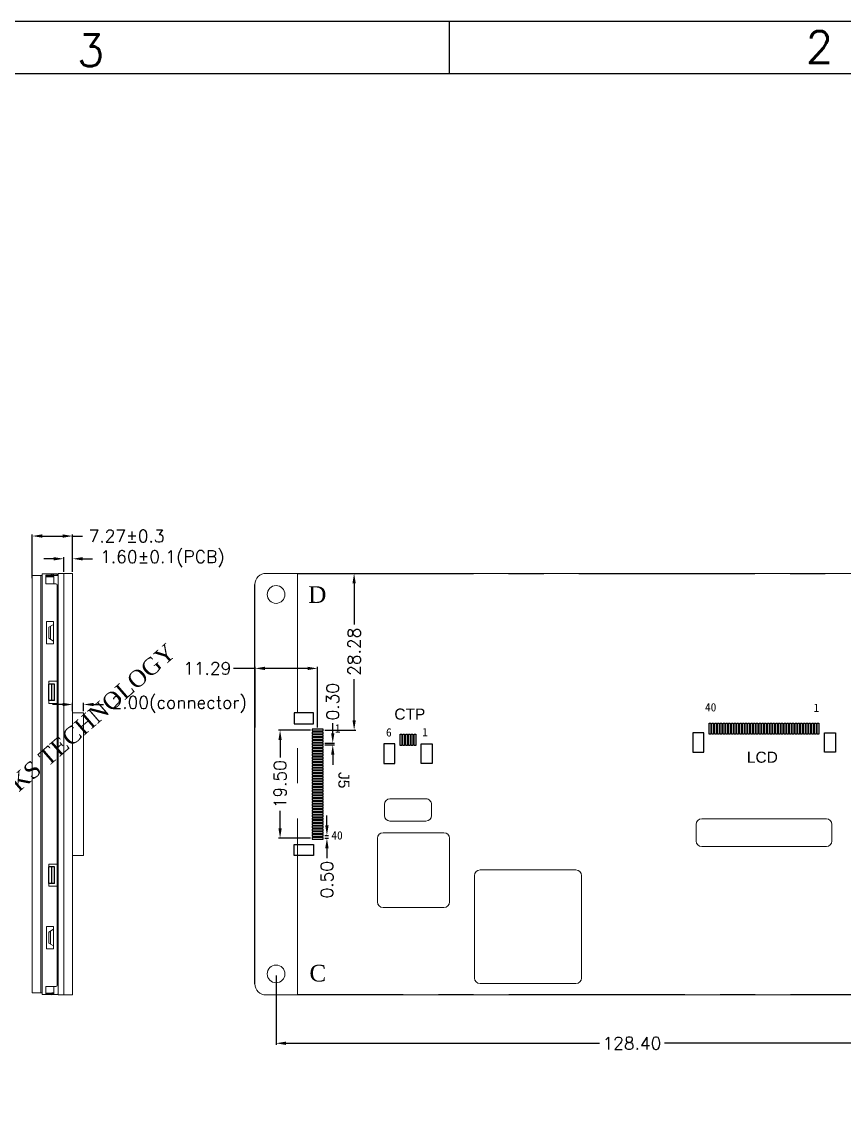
# Model space of a CAD drawing. Extents: x 837 to 1376, y 72 to 453.
# Drawn here: x 1039.5 to 1188, y 258.5 to 453.5 of the extents above; entities that cross this region are included whole.
import ezdxf
from ezdxf.enums import TextEntityAlignment as Align

# ---------------------------------------------------------------- set-up
doc = ezdxf.new("R2010")
doc.units = 0
doc.header["$MEASUREMENT"] = 0
doc.linetypes.add('CENTER', pattern=[50.8, 31.75, -6.35, 6.35, -6.35])
doc.layers.get('0').update_dxf_attribs({"linetype": 'CONTINUOUS'})
doc.layers.get('Defpoints').update_dxf_attribs({"linetype": 'CONTINUOUS', "lineweight": 9})
for name, color, linetype, lineweight in [('BZ-Bottom', 5, 'CONTINUOUS', 13), ('BZ-Top', 181, 'CONTINUOUS', 9), ('dim', 4, 'CONTINUOUS', 9), ('Sensor', 6, 'CONTINUOUS', 0), ('双面胶', 3, 'CONTINUOUS', 0)]:
    doc.layers.add(name, color=color, linetype=linetype, lineweight=lineweight)
doc.styles.add('ROMANS', font='romans.shx')
doc.styles.get("Standard").update_dxf_attribs({"font": 'arial.ttf', "width": 1.5})
doc.styles.add('样式 1', font='arial.ttf')
doc.dimstyles.new('lcm111', dxfattribs={"dimscale": 1.5, "dimtxt": 1.5, "dimasz": 1.2, "dimexe": 0.2, "dimexo": 0.2, "dimgap": 0.3, "dimtad": 0, "dimzin": 1, "dimdsep": 46, "dimtxsty": 'ROMANS', "dimcen": 0, "dimadec": 0, "dimazin": 0, "dimtfac": 1, "dimtofl": 0, "dimtmove": 0, "dimatfit": 3, "dimfxl": 0, "dimarcsym": 0})

# ---------------------------------------------------------------- blocks, each defined once
blk = doc.blocks.new('*D53')
at = {"layer": 'Defpoints', "color": 0}
for p in [(1050.74, 330.27), (1048.74, 328.77), (1050.74, 328.77)]:
    blk.add_point(p, dxfattribs=at)
at = {"layer": 'dim', "color": 0, "lineweight": -2}
for p, q in [((1046.94, 330.27), (1045.14, 330.27)), ((1048.74, 329.07), (1048.74, 330.57)), ((1050.74, 329.07), (1050.74, 330.57)), ((1052.54, 330.27), (1054.34, 330.27))]:
    blk.add_line(p, q, dxfattribs=at)
at = {"layer": 'dim', "color": 0}
for points in [[(1046.94, 330.57), (1046.94, 329.97), (1048.74, 330.27)], [(1052.54, 330.57), (1052.54, 329.97), (1050.74, 330.27)]]:
    blk.add_solid(points, dxfattribs=at)
at = {"layer": 'dim', "color": 0, "insert": (1067.97, 330.27), "char_height": 2.25, "attachment_point": 5, "style": 'ROMANS'}
blk.add_mtext('2.00(connector)', dxfattribs=at)
blk = doc.blocks.new('*D54')
at = {"layer": 'Defpoints', "color": 0}
for p in [(1048.74, 356.56), (1047.14, 353.92), (1048.74, 353.92)]:
    blk.add_point(p, dxfattribs=at)
at = {"layer": 'dim', "color": 0, "lineweight": -2}
for p, q in [((1047.14, 354.22), (1047.14, 356.86)), ((1048.74, 354.22), (1048.74, 356.86)), ((1045.34, 356.56), (1043.54, 356.56)), ((1050.54, 356.56), (1052.34, 356.56))]:
    blk.add_line(p, q, dxfattribs=at)
at = {"layer": 'dim', "color": 0}
for points in [[(1045.34, 356.86), (1045.34, 356.26), (1047.14, 356.56)], [(1050.54, 356.86), (1050.54, 356.26), (1048.74, 356.56)]]:
    blk.add_solid(points, dxfattribs=at)
at = {"layer": 'dim', "color": 0, "insert": (1064.95, 356.56), "char_height": 2.25, "attachment_point": 5, "style": 'ROMANS'}
blk.add_mtext('1.60%%P0.1(PCB)', dxfattribs=at)
blk = doc.blocks.new('*D55')
at = {"layer": 'Defpoints', "color": 0}
for p in [(1041.46, 360.66), (1048.74, 353.92), (1041.46, 352.76)]:
    blk.add_point(p, dxfattribs=at)
at = {"layer": 'dim', "color": 0, "lineweight": -2}
for p, q in [((1041.46, 353.06), (1041.46, 360.96)), ((1048.74, 354.22), (1048.74, 360.96)), ((1043.26, 360.66), (1046.94, 360.66)), ((1048.74, 360.66), (1050.54, 360.66))]:
    blk.add_line(p, q, dxfattribs=at)
at = {"layer": 'dim', "color": 0}
for points in [[(1043.26, 360.96), (1043.26, 360.36), (1041.46, 360.66)], [(1046.94, 360.96), (1046.94, 360.36), (1048.74, 360.66)]]:
    blk.add_solid(points, dxfattribs=at)
at = {"layer": 'dim', "color": 0, "insert": (1058.49, 360.66), "char_height": 2.25, "attachment_point": 5, "style": 'ROMANS'}
blk.add_mtext('7.27%%P0.3', dxfattribs=at)
blk = doc.blocks.new('*D65')
at = {"layer": 'Defpoints', "color": 0}
for p in [(1093.95, 353.92), (1099.54, 353.92), (1093.95, 325.64)]:
    blk.add_point(p, dxfattribs=at)
at = {"layer": 'dim', "color": 0, "lineweight": -2}
for p, q in [((1094.25, 353.92), (1099.84, 353.92)), ((1099.54, 352.12), (1099.54, 344.73)), ((1099.54, 327.44), (1099.54, 334.83)), ((1094.25, 325.64), (1099.84, 325.64))]:
    blk.add_line(p, q, dxfattribs=at)
at = {"layer": 'dim', "color": 0}
for points in [[(1099.24, 352.12), (1099.84, 352.12), (1099.54, 353.92)], [(1099.24, 327.44), (1099.84, 327.44), (1099.54, 325.64)]]:
    blk.add_solid(points, dxfattribs=at)
at = {"layer": 'dim', "color": 0, "insert": (1099.54, 339.78), "char_height": 2.25, "attachment_point": 5, "rotation": 90, "style": 'ROMANS'}
blk.add_mtext('28.28', dxfattribs=at)
blk = doc.blocks.new('*D66')
at = {"layer": 'Defpoints', "color": 0}
for p in [(1081.66, 336.78), (1081.66, 325.79), (1092.95, 325.79)]:
    blk.add_point(p, dxfattribs=at)
at = {"layer": 'dim', "color": 0, "lineweight": -2}
for p, q in [((1081.66, 336.78), (1077.76, 336.78)), ((1081.66, 326.09), (1081.66, 337.08)), ((1091.15, 336.78), (1083.46, 336.78)), ((1092.95, 326.09), (1092.95, 337.08))]:
    blk.add_line(p, q, dxfattribs=at)
at = {"layer": 'dim', "color": 0}
for points in [[(1083.46, 337.08), (1083.46, 336.48), (1081.66, 336.78)], [(1091.15, 337.08), (1091.15, 336.48), (1092.95, 336.78)]]:
    blk.add_solid(points, dxfattribs=at)
at = {"layer": 'dim', "color": 0, "insert": (1073.03, 336.78), "char_height": 2.25, "attachment_point": 5, "style": 'ROMANS'}
blk.add_mtext('11.29', dxfattribs=at)
blk = doc.blocks.new('*D70')
at = {"layer": 'Defpoints', "color": 0}
for p in [(1091.95, 325.64), (1086.18, 306.14), (1091.95, 306.14)]:
    blk.add_point(p, dxfattribs=at)
at = {"layer": 'dim', "color": 0, "lineweight": -2}
for p, q in [((1091.65, 325.64), (1085.88, 325.64)), ((1086.18, 323.84), (1086.18, 320.68)), ((1086.18, 307.94), (1086.18, 311.1)), ((1091.65, 306.14), (1085.88, 306.14))]:
    blk.add_line(p, q, dxfattribs=at)
at = {"layer": 'dim', "color": 0}
for points in [[(1085.88, 323.84), (1086.48, 323.84), (1086.18, 325.64)], [(1085.88, 307.94), (1086.48, 307.94), (1086.18, 306.14)]]:
    blk.add_solid(points, dxfattribs=at)
at = {"layer": 'dim', "color": 0, "insert": (1086.18, 315.89), "char_height": 2.25, "attachment_point": 5, "rotation": 90, "style": 'ROMANS'}
blk.add_mtext('19.50', dxfattribs=at)
blk = doc.blocks.new('*D71')
at = {"layer": 'Defpoints', "color": 0}
for p in [(1093.95, 323.29), (1093.95, 322.99), (1095.68, 322.99)]:
    blk.add_point(p, dxfattribs=at)
at = {"layer": 'dim', "color": 0, "lineweight": -2}
for p, q in [((1095.68, 325.09), (1095.68, 326.89)), ((1094.25, 323.29), (1095.98, 323.29)), ((1094.25, 322.99), (1095.98, 322.99)), ((1095.68, 321.19), (1095.68, 319.39))]:
    blk.add_line(p, q, dxfattribs=at)
at = {"layer": 'dim', "color": 0}
for points in [[(1095.38, 325.09), (1095.98, 325.09), (1095.68, 323.29)], [(1095.38, 321.19), (1095.98, 321.19), (1095.68, 322.99)]]:
    blk.add_solid(points, dxfattribs=at)
at = {"layer": 'dim', "color": 0, "insert": (1095.68, 330.77), "char_height": 2.25, "attachment_point": 5, "rotation": 90, "style": 'ROMANS'}
blk.add_mtext('0.30', dxfattribs=at)
blk = doc.blocks.new('*D73')
at = {"layer": 'Defpoints', "color": 0}
for p in [(1093.95, 306.64), (1093.95, 306.14), (1094.63, 306.14)]:
    blk.add_point(p, dxfattribs=at)
at = {"layer": 'dim', "color": 0, "lineweight": -2}
for p, q in [((1094.63, 308.44), (1094.63, 310.24)), ((1094.25, 306.64), (1094.93, 306.64)), ((1094.25, 306.14), (1094.93, 306.14)), ((1094.63, 304.34), (1094.63, 302.54))]:
    blk.add_line(p, q, dxfattribs=at)
at = {"layer": 'dim', "color": 0}
for points in [[(1094.33, 308.44), (1094.93, 308.44), (1094.63, 306.64)], [(1094.33, 304.34), (1094.93, 304.34), (1094.63, 306.14)]]:
    blk.add_solid(points, dxfattribs=at)
at = {"layer": 'dim', "color": 0, "insert": (1094.63, 298.66), "char_height": 2.25, "attachment_point": 5, "rotation": 90, "style": 'ROMANS'}
blk.add_mtext('0.50', dxfattribs=at)
blk = doc.blocks.new('*D80')
at = {"layer": 'Defpoints', "color": 0}
for p in [(1085.46, 281.66), (1213.86, 281.66), (1213.86, 269.15)]:
    blk.add_point(p, dxfattribs=at)
at = {"layer": 'dim', "color": 0, "lineweight": -2}
for p, q in [((1085.46, 281.36), (1085.46, 268.85)), ((1213.86, 281.36), (1213.86, 268.85)), ((1087.26, 269.15), (1143.79, 269.15)), ((1212.06, 269.15), (1155.52, 269.15))]:
    blk.add_line(p, q, dxfattribs=at)
at = {"layer": 'dim', "color": 0}
for points in [[(1087.26, 269.45), (1087.26, 268.85), (1085.46, 269.15)], [(1212.06, 269.45), (1212.06, 268.85), (1213.86, 269.15)]]:
    blk.add_solid(points, dxfattribs=at)
at = {"layer": 'dim', "color": 0, "insert": (1149.66, 269.15), "char_height": 2.25, "attachment_point": 5, "style": 'ROMANS'}
blk.add_mtext('128.40', dxfattribs=at)

msp = doc.modelspace()

# ---------------------------------------------------------------- linework, layer by layer
for p, q in [((1116.759, 444.067), (1116.759, 453.468)), ((1043.887, 278.217), (1045.337, 278.217)), ((1044.687, 277.967), (1044.687, 278.217)), ((1045.004, 277.967), (1044.687, 277.967)), ((1045.337, 278.217), (1044.987, 278.217)), ((1045.004, 277.967), (1045.337, 278.139))]:
    msp.add_line(p, q)
at = {"linetype": 'ByBlock'}
for p, q in [((1045.337, 353.317), (1043.887, 353.317)), ((1045.487, 330.967), (1045.487, 333.967)), ((1045.487, 297.967), (1045.487, 300.967)), ((1043.887, 278.217), (1045.337, 278.217))]:
    msp.add_line(p, q, dxfattribs=at)
at = {"color": 3}
msp.add_line((1081.655, 279.865), (1081.655, 351.918), dxfattribs=at)
at = {"color": 7, "linetype": 'Continuous'}
for p, q in [((1045.487, 333.967), (1044.487, 333.967)), ((1044.487, 330.967), (1044.487, 333.967)), ((1044.987, 330.967), (1044.987, 333.967)), ((1045.487, 330.967), (1044.487, 330.967)), ((1045.487, 300.967), (1044.487, 300.967)), ((1044.487, 297.967), (1044.487, 300.967)), ((1044.987, 297.967), (1044.987, 300.967)), ((1045.487, 297.967), (1044.487, 297.967)), ((1045.337, 278.217), (1044.987, 278.217))]:
    msp.add_line(p, q, dxfattribs=at)
for points in [[(1376.067, 453.468), (837.115, 453.468), (837.115, 72.39), (1376.067, 72.39)], [(846.516, 444.067), (846.516, 81.792), (1366.666, 81.792), (1366.666, 444.067)]]:
    msp.add_lwpolyline(points, close=True)
for points in [[(1092.208, 326.772), (1092.208, 328.772), (1088.708, 328.772), (1088.708, 326.772)], [(1093.947, 325.492), (1093.947, 325.792), (1091.947, 325.792), (1091.947, 325.492)], [(1163.606, 326.897), (1163.906, 326.897), (1163.906, 324.897), (1163.606, 324.897)], [(1164.106, 326.897), (1164.406, 326.897), (1164.406, 324.897), (1164.106, 324.897)], [(1164.606, 326.897), (1164.906, 326.897), (1164.906, 324.897), (1164.606, 324.897)], [(1165.106, 326.897), (1165.406, 326.897), (1165.406, 324.897), (1165.106, 324.897)], [(1165.606, 326.897), (1165.906, 326.897), (1165.906, 324.897), (1165.606, 324.897)], [(1166.106, 326.897), (1166.406, 326.897), (1166.406, 324.897), (1166.106, 324.897)], [(1166.606, 326.897), (1166.906, 326.897), (1166.906, 324.897), (1166.606, 324.897)], [(1167.106, 326.897), (1167.406, 326.897), (1167.406, 324.897), (1167.106, 324.897)], [(1167.606, 326.897), (1167.906, 326.897), (1167.906, 324.897), (1167.606, 324.897)], [(1168.106, 326.897), (1168.406, 326.897), (1168.406, 324.897), (1168.106, 324.897)], [(1168.606, 326.897), (1168.906, 326.897), (1168.906, 324.897), (1168.606, 324.897)], [(1169.106, 326.897), (1169.406, 326.897), (1169.406, 324.897), (1169.106, 324.897)], [(1169.606, 326.897), (1169.906, 326.897), (1169.906, 324.897), (1169.606, 324.897)], [(1170.106, 326.897), (1170.406, 326.897), (1170.406, 324.897), (1170.106, 324.897)], [(1170.606, 326.897), (1170.906, 326.897), (1170.906, 324.897), (1170.606, 324.897)], [(1171.106, 326.897), (1171.406, 326.897), (1171.406, 324.897), (1171.106, 324.897)], [(1171.606, 326.897), (1171.906, 326.897), (1171.906, 324.897), (1171.606, 324.897)], [(1172.106, 326.897), (1172.406, 326.897), (1172.406, 324.897), (1172.106, 324.897)], [(1172.606, 326.897), (1172.906, 326.897), (1172.906, 324.897), (1172.606, 324.897)], [(1173.106, 326.897), (1173.406, 326.897), (1173.406, 324.897), (1173.106, 324.897)], [(1173.606, 326.897), (1173.906, 326.897), (1173.906, 324.897), (1173.606, 324.897)], [(1174.106, 326.897), (1174.406, 326.897), (1174.406, 324.897), (1174.106, 324.897)], [(1174.606, 326.897), (1174.906, 326.897), (1174.906, 324.897), (1174.606, 324.897)], [(1175.106, 326.897), (1175.406, 326.897), (1175.406, 324.897), (1175.106, 324.897)], [(1175.606, 326.897), (1175.906, 326.897), (1175.906, 324.897), (1175.606, 324.897)], [(1176.106, 326.897), (1176.406, 326.897), (1176.406, 324.897), (1176.106, 324.897)], [(1176.606, 326.897), (1176.906, 326.897), (1176.906, 324.897), (1176.606, 324.897)], [(1177.106, 326.897), (1177.406, 326.897), (1177.406, 324.897), (1177.106, 324.897)], [(1177.606, 326.897), (1177.906, 326.897), (1177.906, 324.897), (1177.606, 324.897)], [(1178.106, 326.897), (1178.406, 326.897), (1178.406, 324.897), (1178.106, 324.897)], [(1178.606, 326.897), (1178.906, 326.897), (1178.906, 324.897), (1178.606, 324.897)], [(1179.106, 326.897), (1179.406, 326.897), (1179.406, 324.897), (1179.106, 324.897)], [(1179.606, 326.897), (1179.906, 326.897), (1179.906, 324.897), (1179.606, 324.897)], [(1180.106, 326.897), (1180.406, 326.897), (1180.406, 324.897), (1180.106, 324.897)], [(1180.606, 326.897), (1180.906, 326.897), (1180.906, 324.897), (1180.606, 324.897)], [(1181.106, 326.897), (1181.406, 326.897), (1181.406, 324.897), (1181.106, 324.897)], [(1181.606, 326.897), (1181.906, 326.897), (1181.906, 324.897), (1181.606, 324.897)], [(1182.106, 326.897), (1182.406, 326.897), (1182.406, 324.897), (1182.106, 324.897)], [(1182.606, 326.897), (1182.906, 326.897), (1182.906, 324.897), (1182.606, 324.897)], [(1183.106, 326.897), (1183.406, 326.897), (1183.406, 324.897), (1183.106, 324.897)], [(1093.947, 324.992), (1093.947, 325.292), (1091.947, 325.292), (1091.947, 324.992)], [(1093.947, 324.492), (1093.947, 324.792), (1091.947, 324.792), (1091.947, 324.492)], [(1093.947, 323.992), (1093.947, 324.292), (1091.947, 324.292), (1091.947, 323.992)], [(1093.947, 323.492), (1093.947, 323.792), (1091.947, 323.792), (1091.947, 323.492)], [(1107.856, 324.897), (1108.156, 324.897), (1108.156, 322.897), (1107.856, 322.897)], [(1108.356, 324.897), (1108.656, 324.897), (1108.656, 322.897), (1108.356, 322.897)], [(1108.856, 324.897), (1109.156, 324.897), (1109.156, 322.897), (1108.856, 322.897)], [(1109.356, 324.897), (1109.656, 324.897), (1109.656, 322.897), (1109.356, 322.897)], [(1109.856, 324.897), (1110.156, 324.897), (1110.156, 322.897), (1109.856, 322.897)], [(1110.356, 324.897), (1110.656, 324.897), (1110.656, 322.897), (1110.356, 322.897)], [(1162.631, 325.152), (1160.631, 325.152), (1160.631, 321.652), (1162.631, 321.652)], [(1184.386, 325.148), (1186.386, 325.148), (1186.386, 321.648), (1184.386, 321.648)], [(1093.947, 322.992), (1093.947, 323.292), (1091.947, 323.292), (1091.947, 322.992)], [(1093.947, 322.492), (1093.947, 322.792), (1091.947, 322.792), (1091.947, 322.492)], [(1093.947, 321.992), (1093.947, 322.292), (1091.947, 322.292), (1091.947, 321.992)], [(1093.947, 321.492), (1093.947, 321.792), (1091.947, 321.792), (1091.947, 321.492)], [(1106.881, 323.152), (1104.881, 323.152), (1104.881, 319.652), (1106.881, 319.652)], [(1111.641, 323.152), (1113.641, 323.152), (1113.641, 319.652), (1111.641, 319.652)], [(1093.947, 320.992), (1093.947, 321.292), (1091.947, 321.292), (1091.947, 320.992)], [(1093.947, 320.492), (1093.947, 320.792), (1091.947, 320.792), (1091.947, 320.492)], [(1093.947, 319.992), (1093.947, 320.292), (1091.947, 320.292), (1091.947, 319.992)], [(1093.947, 319.492), (1093.947, 319.792), (1091.947, 319.792), (1091.947, 319.492)], [(1093.947, 318.992), (1093.947, 319.292), (1091.947, 319.292), (1091.947, 318.992)], [(1093.947, 318.492), (1093.947, 318.792), (1091.947, 318.792), (1091.947, 318.492)], [(1093.947, 317.992), (1093.947, 318.292), (1091.947, 318.292), (1091.947, 317.992)], [(1093.947, 317.492), (1093.947, 317.792), (1091.947, 317.792), (1091.947, 317.492)], [(1093.947, 316.992), (1093.947, 317.292), (1091.947, 317.292), (1091.947, 316.992)], [(1093.947, 316.492), (1093.947, 316.792), (1091.947, 316.792), (1091.947, 316.492)], [(1093.947, 315.992), (1093.947, 316.292), (1091.947, 316.292), (1091.947, 315.992)], [(1093.947, 315.492), (1093.947, 315.792), (1091.947, 315.792), (1091.947, 315.492)], [(1093.947, 314.992), (1093.947, 315.292), (1091.947, 315.292), (1091.947, 314.992)], [(1093.947, 314.492), (1093.947, 314.792), (1091.947, 314.792), (1091.947, 314.492)], [(1093.947, 313.992), (1093.947, 314.292), (1091.947, 314.292), (1091.947, 313.992)], [(1093.947, 313.492), (1093.947, 313.792), (1091.947, 313.792), (1091.947, 313.492)], [(1093.947, 312.992), (1093.947, 313.292), (1091.947, 313.292), (1091.947, 312.992)], [(1093.947, 312.492), (1093.947, 312.792), (1091.947, 312.792), (1091.947, 312.492)], [(1093.947, 311.992), (1093.947, 312.292), (1091.947, 312.292), (1091.947, 311.992)], [(1093.947, 311.492), (1093.947, 311.792), (1091.947, 311.792), (1091.947, 311.492)], [(1093.947, 310.992), (1093.947, 311.292), (1091.947, 311.292), (1091.947, 310.992)], [(1093.947, 310.492), (1093.947, 310.792), (1091.947, 310.792), (1091.947, 310.492)], [(1093.947, 309.992), (1093.947, 310.292), (1091.947, 310.292), (1091.947, 309.992)], [(1093.947, 309.492), (1093.947, 309.792), (1091.947, 309.792), (1091.947, 309.492)], [(1093.947, 308.992), (1093.947, 309.292), (1091.947, 309.292), (1091.947, 308.992)], [(1093.947, 308.492), (1093.947, 308.792), (1091.947, 308.792), (1091.947, 308.492)], [(1093.947, 307.992), (1093.947, 308.292), (1091.947, 308.292), (1091.947, 307.992)], [(1093.947, 307.492), (1093.947, 307.792), (1091.947, 307.792), (1091.947, 307.492)], [(1093.947, 306.992), (1093.947, 307.292), (1091.947, 307.292), (1091.947, 306.992)], [(1093.947, 306.492), (1093.947, 306.792), (1091.947, 306.792), (1091.947, 306.492)], [(1093.947, 305.992), (1093.947, 306.292), (1091.947, 306.292), (1091.947, 305.992)], [(1092.202, 305.017), (1092.202, 303.017), (1088.702, 303.017), (1088.702, 305.017)]]:
    msp.add_lwpolyline(points, close=True, dxfattribs=at)
at = {"layer": 'BZ-Bottom', "linetype": 'ByBlock'}
for p, q in [((1043.887, 353.567), (1046.037, 353.567)), ((1043.887, 353.367), (1045.337, 353.367)), ((1045.287, 353.817), (1044.487, 353.567)), ((1045.287, 353.817), (1045.287, 353.567)), ((1045.337, 353.367), (1045.337, 352.017)), ((1046.137, 353.467), (1046.137, 278.067)), ((1045.337, 352.017), (1043.887, 352.017)), ((1044.487, 344.217), (1045.287, 344.717)), ((1044.487, 344.217), (1044.487, 342.217)), ((1044.749, 344.38), (1044.749, 342.053)), ((1045.287, 344.717), (1045.287, 341.717)), ((1045.287, 341.717), (1044.487, 342.217)), ((1044.437, 334.467), (1045.937, 334.467)), ((1044.437, 334.467), (1044.437, 330.467)), ((1045.937, 330.467), (1045.937, 334.467)), ((1044.437, 330.467), (1045.937, 330.467)), ((1044.437, 301.467), (1045.937, 301.467)), ((1044.437, 301.467), (1044.437, 297.467)), ((1045.937, 297.467), (1045.937, 301.467)), ((1044.437, 297.467), (1045.937, 297.467)), ((1044.487, 289.217), (1045.287, 289.717)), ((1044.487, 289.217), (1044.487, 287.217)), ((1044.749, 289.38), (1044.749, 287.053)), ((1045.287, 289.717), (1045.287, 286.717)), ((1045.287, 286.717), (1044.487, 287.217)), ((1045.337, 279.417), (1045.337, 277.967)), ((1045.337, 278.167), (1044.087, 278.167)), ((1044.087, 278.167), (1044.087, 277.967)), ((1044.087, 277.967), (1044.087, 278.167)), ((1046.037, 277.967), (1044.087, 277.967))]:
    msp.add_line(p, q, dxfattribs=at)
for centre, start, end in [((1046.037, 353.467), 0, 90), ((1046.037, 278.067), 270, 0)]:
    msp.add_arc(centre, 0.1, start, end, dxfattribs=at)
at = {"layer": 'BZ-Top', "linetype": 'ByBlock'}
for p, q in [((1043.237, 353.717), (1043.237, 278.067)), ((1043.337, 353.817), (1045.937, 353.817)), ((1043.887, 352.017), (1043.887, 353.617)), ((1043.887, 353.617), (1045.937, 353.617)), ((1045.937, 353.617), (1045.937, 353.817)), ((1045.737, 352.017), (1043.887, 352.017)), ((1045.937, 351.817), (1045.937, 279.617)), ((1043.887, 279.417), (1043.887, 277.967)), ((1043.887, 279.417), (1045.737, 279.417)), ((1043.337, 277.967), (1044.937, 277.967)), ((1044.937, 278.167), (1043.887, 278.167)), ((1044.937, 278.167), (1044.937, 277.967))]:
    msp.add_line(p, q, dxfattribs=at)
for points in [[(1045.287, 345.217), (1044.037, 345.217), (1044.037, 341.217), (1045.287, 341.217)], [(1045.287, 290.214), (1044.037, 290.214), (1044.037, 286.214), (1045.287, 286.214)]]:
    msp.add_lwpolyline(points, close=True, dxfattribs=at)
for centre, radius, start, end in [((1043.337, 353.717), 0.1, 90, 180), ((1045.737, 351.817), 0.2, 0, 90), ((1045.737, 279.617), 0.2, 270, 0), ((1043.337, 278.067), 0.1, 180, 270)]:
    msp.add_arc(centre, radius, start, end, dxfattribs=at)
at = {"layer": 'dim', "color": 4}
for p, q in [((1046.137, 277.865), (1046.137, 353.918)), ((1047.137, 353.918), (1046.137, 353.918)), ((1047.137, 277.865), (1046.137, 277.865))]:
    msp.add_line(p, q, dxfattribs=at)
at = {"layer": 'dim', "color": 3}
for p, q in [((1047.137, 353.918), (1048.737, 353.918)), ((1047.137, 353.918), (1047.137, 277.865)), ((1048.737, 353.918), (1048.737, 277.865)), ((1083.655, 353.918), (1215.656, 353.918)), ((1105.006, 310.24), (1105.006, 312.24)), ((1107.511, 313.24), (1106.005, 313.24)), ((1112.505, 313.241), (1107.511, 313.24)), ((1113.506, 310.24), (1113.506, 312.241)), ((1106.006, 309.24), (1112.506, 309.24)), ((1161.256, 305.636), (1161.256, 308.636)), ((1162.256, 309.636), (1163.256, 309.636)), ((1163.256, 309.636), (1184.756, 309.636)), ((1185.756, 308.636), (1185.756, 305.636)), ((1103.756, 294.642), (1103.756, 306.142)), ((1104.756, 307.142), (1115.756, 307.142)), ((1116.756, 294.642), (1116.756, 306.142)), ((1184.756, 304.636), (1162.256, 304.636)), ((1122.256, 300.417), (1139.556, 300.417)), ((1121.256, 280.917), (1121.256, 299.417)), ((1140.556, 280.917), (1140.556, 299.417)), ((1104.756, 293.642), (1115.756, 293.642)), ((1122.256, 279.917), (1139.556, 279.917)), ((1047.137, 277.865), (1048.737, 277.865)), ((1083.655, 277.865), (1215.656, 277.865))]:
    msp.add_line(p, q, dxfattribs=at)
at = {"layer": 'dim', "color": 7}
for p, q in [((1048.737, 328.772), (1050.737, 328.772)), ((1050.737, 328.772), (1050.737, 303.017)), ((1050.737, 303.017), (1048.737, 303.017))]:
    msp.add_line(p, q, dxfattribs=at)
at = {"layer": 'dim', "color": 7, "linetype": 'CENTER'}
msp.add_lwpolyline([(1210.006, 277.968), (1089.306, 277.968), (1089.306, 353.818), (1210.006, 353.818)], close=True, dxfattribs=at)
at = {"layer": 'dim', "color": 3}
for centre in [(1085.455, 350.118), (1085.456, 281.665)]:
    msp.add_circle(centre, 1.6, dxfattribs=at)
at = {"layer": 'dim', "color": 4}
for centre, start, end in [((1083.655, 351.918), 90, 180), ((1083.655, 279.865), 180, 270)]:
    msp.add_arc(centre, 2, start, end, dxfattribs=at)
at = {"layer": 'dim', "color": 3}
for centre, start, end in [((1106.006, 312.24), 90.00888, 180), ((1112.506, 312.241), 0, 90.00888), ((1106.006, 310.24), 180, 270), ((1112.506, 310.24), 270, 0), ((1162.256, 308.636), 90, 180), ((1184.756, 308.636), 0, 90), ((1104.756, 306.142), 90, 180), ((1115.756, 306.142), 0, 90), ((1162.256, 305.636), 180, 270), ((1184.756, 305.636), 270, 0), ((1122.256, 299.417), 90, 180), ((1139.556, 299.417), 0, 90), ((1104.756, 294.642), 180, 270), ((1115.756, 294.642), 270, 0), ((1122.256, 280.917), 180, 270), ((1139.556, 280.917), 270, 0)]:
    msp.add_arc(centre, 1, start, end, dxfattribs=at)
at = {"layer": 'Sensor', "linetype": 'Continuous'}
msp.add_lwpolyline([(1041.462, 278.267), (1043.037, 278.267), (1043.037, 353.517), (1041.462, 353.517)], close=True, dxfattribs=at)
at = {"layer": '双面胶', "color": 4, "linetype": 'Continuous'}
msp.add_lwpolyline([(1043.037, 278.267), (1043.237, 278.267), (1043.237, 353.517), (1043.037, 353.517)], close=True, dxfattribs=at)

# ---------------------------------------------------------------- texts
at = {"style": 'ROMANS'}
for s, p in [('3', (1051.991, 448.293)), ('2', (1183.504, 448.893))]:
    msp.add_text(s, height=5.745, dxfattribs=at).set_placement(p, align=Align.MIDDLE)
at = {"insert": (1005.038, 288.805), "char_height": 1.5, "width": 241.3881, "attachment_point": 1, "rotation": 41.00449}
msp.add_mtext('{\\fTimes New Roman|b0|i0|c0|p18;\\H2x;BE PROPERTY OF WKS TECHNOLOGY}', dxfattribs=at)
at = {"layer": 'dim', "color": 4, "width": 5.68066, "attachment_point": 1, "style": '样式 1'}
for s, insert, char_height in [('{\\fTimes New Roman|b0|i0|c0|p18;\\C7;D}', (1091.266, 351.594), 3), ('{\\C2;CTP}', (1106.794, 329.538), 2), ('{\\C2;LCD}', (1170.406, 321.76), 2), ('{\\fTimes New Roman|b0|i0|c0|p18;\\C7;C}', (1091.475, 283.3), 3)]:
    msp.add_mtext(s, dxfattribs=dict(at, insert=insert, char_height=char_height))
at = {"layer": 'dim', "color": 4, "char_height": 1.5, "width": 5.68066, "attachment_point": 1}
for s, insert in [('{\\fSimSun|b0|i0|c134|p2;\\C7;40}', (1162.855, 330.522)), ('{\\fSimSun|b0|i0|c134|p2;\\C7;1}', (1182.449, 330.423)), ('{\\fSimSun|b0|i0|c134|p2;\\C7;1}', (1096.07, 326.714)), ('{\\f@SimSun|b0|i0|c134|p2;\\C7;6}', (1105.3, 325.999)), ('{\\fSimSun|b0|i0|c134|p2;\\C7;1}', (1111.817, 326.029)), ('{\\fSimSun|b0|i0|c134|p2;\\C7;40}', (1095.443, 307.41))]:
    msp.add_mtext(s, dxfattribs=dict(at, insert=insert))
at = {"layer": 'dim', "color": 4, "insert": (1098.703, 318.088), "char_height": 2, "width": 5.68066, "attachment_point": 1, "rotation": 270, "style": '样式 1'}
msp.add_mtext('{\\C2;J5}', dxfattribs=at)

# ---------------------------------------------------------------- dimensions: what is measured, and where the dimension line sits
at = {"layer": 'dim', "color": 4}
for base, p1, p2, text, picture, middle in [((1041.461666811, 360.661125118), (1048.736666811, 353.918339589), (1041.461666811, 352.760558367), '<>%%P0.3', '*D55', (1058.486666811, 360.661125118)), ((1048.737, 356.557), (1047.137, 353.918), (1048.737, 353.918), '<>%%P0.1(PCB)', '*D54', (1064.947, 356.557))]:
    dim = msp.add_linear_dim(base=base, p1=p1, p2=p2, text=text, dimstyle='lcm111', dxfattribs=at)
    dim.commit()
    dim.dimension.update_dxf_attribs({"geometry": picture, "text_midpoint": middle, "dimtype": 160})
for base, p1, p2, picture, middle in [((1099.544, 353.918), (1093.947, 325.642), (1093.947, 353.918), '*D65', (1099.544, 339.78)), ((1086.176, 306.142), (1091.947, 325.642), (1091.947, 306.142), '*D70', (1086.176, 315.892)), ((1094.626, 306.142), (1093.947, 306.642), (1093.947, 306.142), '*D73', (1094.626, 298.663))]:
    dim = msp.add_linear_dim(base=base, p1=p1, p2=p2, angle=90, dimstyle='lcm111', dxfattribs=at)
    dim.commit()
    dim.dimension.update_dxf_attribs({"geometry": picture, "text_midpoint": middle})
for base, p1, p2, picture, middle in [((1081.655, 336.777), (1092.947, 325.792), (1081.655, 325.792), '*D66', (1073.026, 336.777)), ((1213.856, 269.145), (1085.456, 281.665), (1213.856, 281.665), '*D80', (1149.656, 269.145))]:
    dim = msp.add_linear_dim(base=base, p1=p1, p2=p2, dimstyle='lcm111', dxfattribs=at)
    dim.commit()
    dim.dimension.update_dxf_attribs({"geometry": picture, "text_midpoint": middle, "dimtype": 160})
dim = msp.add_linear_dim(base=(1095.678, 322.992), p1=(1093.947, 323.292), p2=(1093.947, 322.992), angle=90, dimstyle='lcm111', dxfattribs=at)
dim.commit()
dim.dimension.update_dxf_attribs({"geometry": '*D71', "text_midpoint": (1095.678, 330.77), "dimtype": 160})
dim = msp.add_linear_dim(base=(1050.737, 330.275), p1=(1048.737, 328.772), p2=(1050.737, 328.772), text='<>(connector)', dimstyle='lcm111', dxfattribs=at)
dim.commit()
dim.dimension.update_dxf_attribs({"geometry": '*D53', "text_midpoint": (1067.965, 330.275)})

doc.saveas('drawing.dxf')
